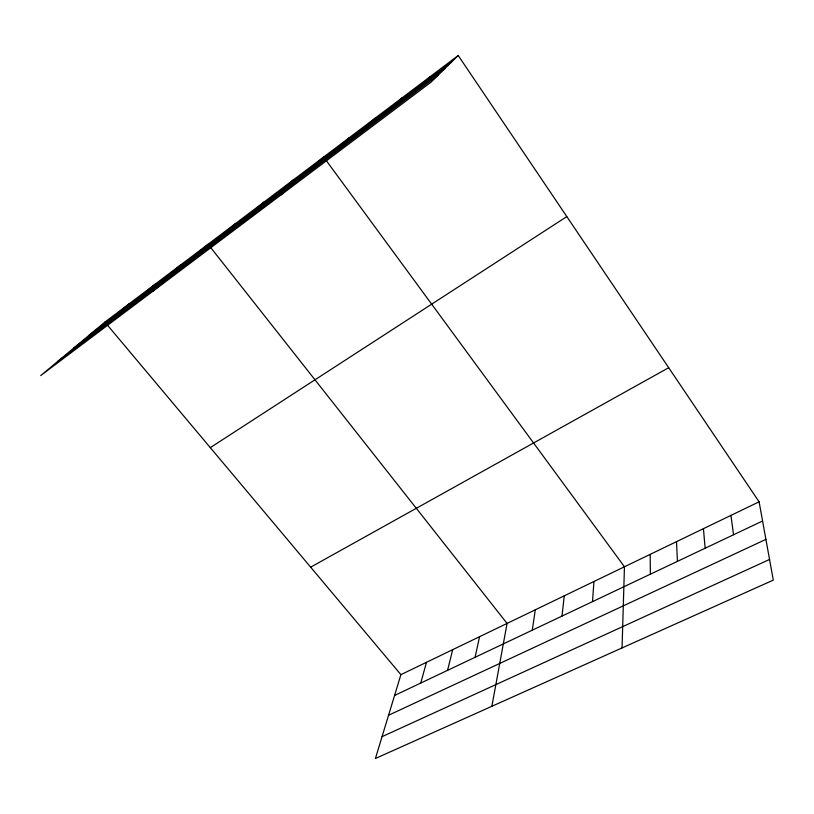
<?xml version="1.0" encoding="UTF-8"?>
<svg xmlns="http://www.w3.org/2000/svg" width="814" height="814" viewBox="0 0 814 814"><rect width="100%" height="100%" fill="white"/><g stroke="black" fill="none" stroke-linecap="round" stroke-linejoin="round"><path stroke-width="1.22" d="M622.059 647.924L624.45 566.778L325.895 160.073M592.511 601.617L593.955 581.491M561.996 616.086L564.255 595.828M532.275 630.178L535.297 609.798M491.87 706.298L507.071 623.422L210.368 247.141M475.091 657.295L479.548 636.701M447.578 670.339L452.696 649.664M420.746 683.058L426.485 662.311M759.096 501.811L400.905 674.653L375.407 758.506L773.3 580.117L759.096 501.811L458.221 55.494L104.894 322.1L40.7 375.59L431.094 82.112L458.221 55.494M422.466 83.944L429.904 76.852M394.027 105.372L402.32 97.67M366.351 126.241L375.437 117.959M339.377 146.571L349.216 137.739M280.26 195.502L323.657 157.031M282.112 189.754L293.478 179.802M252.055 212.413L264.184 201.913M222.883 234.401L235.724 223.382M152.839 291.29L208.079 244.241M167.063 276.485L181.207 264.519M140.344 296.632L155.067 284.249M114.367 316.208L129.64 303.429M89.113 335.256L451.668 61.925M74.023 347.832L445.329 68.142M57.58 361.518L438.349 74.99M210.307 447.649L566.819 216.585M310.653 567.165L668.691 367.704M394.576 695.471L762.576 520.991M388.563 715.262L765.913 539.377M382.051 736.67L769.556 559.452M104.894 322.1L400.905 674.653M730.941 515.394L733.536 534.757M703.418 528.673L705.158 548.209M676.515 541.656L677.441 561.355M650.193 554.354L650.345 574.196"/></g></svg>
